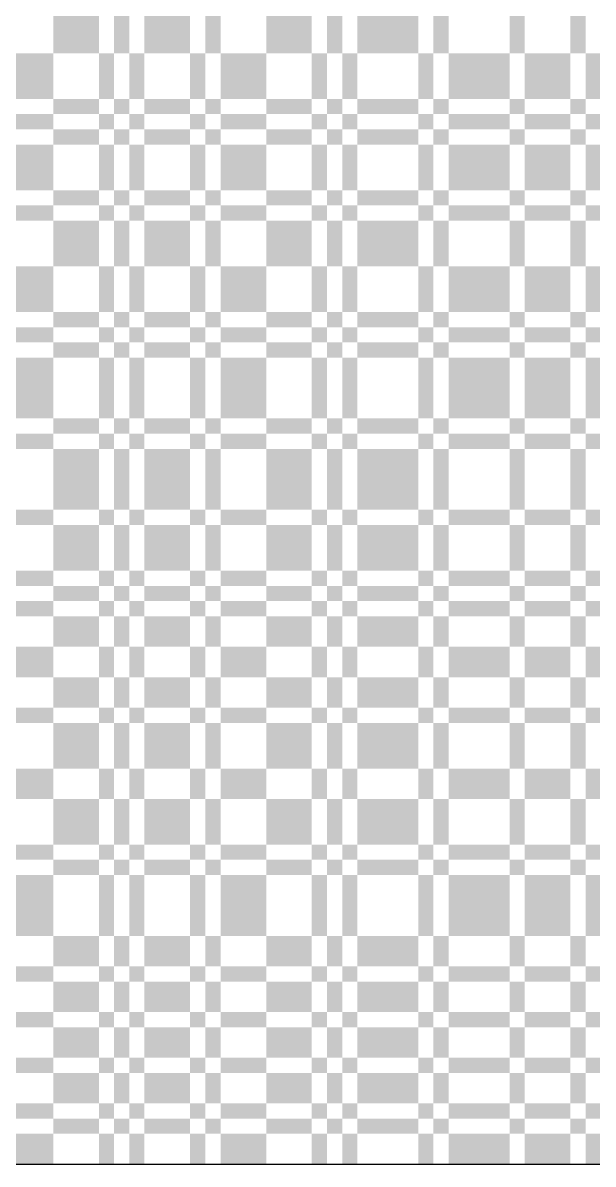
# Model space of a CAD drawing. Extents: x 0 to 200, y 0 to 200.
# Drawn here: x 150 to 165, y 20 to 50 of the extents above; entities that cross this region are included whole.
import ezdxf

# ---------------------------------------------------------------- set-up
doc = ezdxf.new("R2010")
doc.units = 0

msp = doc.modelspace()

# ---------------------------------------------------------------- linework, layer by layer
at = {"layer": 'CHROME'}
for points in [[(150.8, 49.2), (152, 49.2), (150.8, 50.8), (152, 50.8)], [(152.4, 49.2), (152.8, 49.2), (152.4, 50.8), (152.8, 50.8)], [(153.2, 49.2), (154.4, 49.2), (153.2, 50.8), (154.4, 50.8)], [(154.8, 49.2), (155.2, 49.2), (154.8, 50.8), (155.2, 50.8)], [(156.4, 49.2), (157.6, 49.2), (156.4, 50.8), (157.6, 50.8)], [(158, 49.2), (158.4, 49.2), (158, 50.8), (158.4, 50.8)], [(158.8, 49.2), (160.4, 49.2), (158.8, 50.8), (160.4, 50.8)], [(160.8, 49.2), (161.2, 49.2), (160.8, 50.8), (161.2, 50.8)], [(162.8, 49.2), (163.2, 49.2), (162.8, 50.8), (163.2, 50.8)], [(164.4, 49.2), (164.8, 49.2), (164.4, 50.8), (164.8, 50.8)], [(149.2, 48), (150.8, 48), (149.2, 49.2), (150.8, 49.2)], [(152, 48), (152.4, 48), (152, 49.2), (152.4, 49.2)], [(152.8, 48), (153.2, 48), (152.8, 49.2), (153.2, 49.2)], [(154.4, 48), (154.8, 48), (154.4, 49.2), (154.8, 49.2)], [(155.2, 48), (156.4, 48), (155.2, 49.2), (156.4, 49.2)], [(157.6, 48), (158, 48), (157.6, 49.2), (158, 49.2)], [(158.4, 48), (158.8, 48), (158.4, 49.2), (158.8, 49.2)], [(160.4, 48), (160.8, 48), (160.4, 49.2), (160.8, 49.2)], [(161.2, 48), (162.8, 48), (161.2, 49.2), (162.8, 49.2)], [(163.2, 48), (164.4, 48), (163.2, 49.2), (164.4, 49.2)], [(164.8, 48), (165.2, 48), (164.8, 49.2), (165.2, 49.2)], [(150.8, 47.6), (152, 47.6), (150.8, 48), (152, 48)], [(152.4, 47.6), (152.8, 47.6), (152.4, 48), (152.8, 48)], [(153.2, 47.6), (154.4, 47.6), (153.2, 48), (154.4, 48)], [(154.8, 47.6), (155.2, 47.6), (154.8, 48), (155.2, 48)], [(156.4, 47.6), (157.6, 47.6), (156.4, 48), (157.6, 48)], [(158, 47.6), (158.4, 47.6), (158, 48), (158.4, 48)], [(158.8, 47.6), (160.4, 47.6), (158.8, 48), (160.4, 48)], [(160.8, 47.6), (161.2, 47.6), (160.8, 48), (161.2, 48)], [(162.8, 47.6), (163.2, 47.6), (162.8, 48), (163.2, 48)], [(164.4, 47.6), (164.8, 47.6), (164.4, 48), (164.8, 48)], [(149.2, 47.2), (150.8, 47.2), (149.2, 47.6), (150.8, 47.6)], [(152, 47.2), (152.4, 47.2), (152, 47.6), (152.4, 47.6)], [(152.8, 47.2), (153.2, 47.2), (152.8, 47.6), (153.2, 47.6)], [(154.4, 47.2), (154.8, 47.2), (154.4, 47.6), (154.8, 47.6)], [(155.2, 47.2), (156.4, 47.2), (155.2, 47.6), (156.4, 47.6)], [(157.6, 47.2), (158, 47.2), (157.6, 47.6), (158, 47.6)], [(158.4, 47.2), (158.8, 47.2), (158.4, 47.6), (158.8, 47.6)], [(160.4, 47.2), (160.8, 47.2), (160.4, 47.6), (160.8, 47.6)], [(161.2, 47.2), (162.8, 47.2), (161.2, 47.6), (162.8, 47.6)], [(163.2, 47.2), (164.4, 47.2), (163.2, 47.6), (164.4, 47.6)], [(164.8, 47.2), (165.2, 47.2), (164.8, 47.6), (165.2, 47.6)], [(150.8, 46.8), (152, 46.8), (150.8, 47.2), (152, 47.2)], [(152.4, 46.8), (152.8, 46.8), (152.4, 47.2), (152.8, 47.2)], [(153.2, 46.8), (154.4, 46.8), (153.2, 47.2), (154.4, 47.2)], [(154.8, 46.8), (155.2, 46.8), (154.8, 47.2), (155.2, 47.2)], [(156.4, 46.8), (157.6, 46.8), (156.4, 47.2), (157.6, 47.2)], [(158, 46.8), (158.4, 46.8), (158, 47.2), (158.4, 47.2)], [(158.8, 46.8), (160.4, 46.8), (158.8, 47.2), (160.4, 47.2)], [(160.8, 46.8), (161.2, 46.8), (160.8, 47.2), (161.2, 47.2)], [(162.8, 46.8), (163.2, 46.8), (162.8, 47.2), (163.2, 47.2)], [(164.4, 46.8), (164.8, 46.8), (164.4, 47.2), (164.8, 47.2)], [(149.2, 45.6), (150.8, 45.6), (149.2, 46.8), (150.8, 46.8)], [(152, 45.6), (152.4, 45.6), (152, 46.8), (152.4, 46.8)], [(152.8, 45.6), (153.2, 45.6), (152.8, 46.8), (153.2, 46.8)], [(154.4, 45.6), (154.8, 45.6), (154.4, 46.8), (154.8, 46.8)], [(155.2, 45.6), (156.4, 45.6), (155.2, 46.8), (156.4, 46.8)], [(157.6, 45.6), (158, 45.6), (157.6, 46.8), (158, 46.8)], [(158.4, 45.6), (158.8, 45.6), (158.4, 46.8), (158.8, 46.8)], [(160.4, 45.6), (160.8, 45.6), (160.4, 46.8), (160.8, 46.8)], [(161.2, 45.6), (162.8, 45.6), (161.2, 46.8), (162.8, 46.8)], [(163.2, 45.6), (164.4, 45.6), (163.2, 46.8), (164.4, 46.8)], [(164.8, 45.6), (165.2, 45.6), (164.8, 46.8), (165.2, 46.8)], [(150.8, 45.2), (152, 45.2), (150.8, 45.6), (152, 45.6)], [(152.4, 45.2), (152.8, 45.2), (152.4, 45.6), (152.8, 45.6)], [(153.2, 45.2), (154.4, 45.2), (153.2, 45.6), (154.4, 45.6)], [(154.8, 45.2), (155.2, 45.2), (154.8, 45.6), (155.2, 45.6)], [(156.4, 45.2), (157.6, 45.2), (156.4, 45.6), (157.6, 45.6)], [(158, 45.2), (158.4, 45.2), (158, 45.6), (158.4, 45.6)], [(158.8, 45.2), (160.4, 45.2), (158.8, 45.6), (160.4, 45.6)], [(160.8, 45.2), (161.2, 45.2), (160.8, 45.6), (161.2, 45.6)], [(162.8, 45.2), (163.2, 45.2), (162.8, 45.6), (163.2, 45.6)], [(164.4, 45.2), (164.8, 45.2), (164.4, 45.6), (164.8, 45.6)], [(149.2, 44.8), (150.8, 44.8), (149.2, 45.2), (150.8, 45.2)], [(152, 44.8), (152.4, 44.8), (152, 45.2), (152.4, 45.2)], [(152.8, 44.8), (153.2, 44.8), (152.8, 45.2), (153.2, 45.2)], [(154.4, 44.8), (154.8, 44.8), (154.4, 45.2), (154.8, 45.2)], [(155.2, 44.8), (156.4, 44.8), (155.2, 45.2), (156.4, 45.2)], [(157.6, 44.8), (158, 44.8), (157.6, 45.2), (158, 45.2)], [(158.4, 44.8), (158.8, 44.8), (158.4, 45.2), (158.8, 45.2)], [(160.4, 44.8), (160.8, 44.8), (160.4, 45.2), (160.8, 45.2)], [(161.2, 44.8), (162.8, 44.8), (161.2, 45.2), (162.8, 45.2)], [(163.2, 44.8), (164.4, 44.8), (163.2, 45.2), (164.4, 45.2)], [(164.8, 44.8), (165.2, 44.8), (164.8, 45.2), (165.2, 45.2)], [(150.8, 43.6), (152, 43.6), (150.8, 44.8), (152, 44.8)], [(152.4, 43.6), (152.8, 43.6), (152.4, 44.8), (152.8, 44.8)], [(153.2, 43.6), (154.4, 43.6), (153.2, 44.8), (154.4, 44.8)], [(154.8, 43.6), (155.2, 43.6), (154.8, 44.8), (155.2, 44.8)], [(156.4, 43.6), (157.6, 43.6), (156.4, 44.8), (157.6, 44.8)], [(158, 43.6), (158.4, 43.6), (158, 44.8), (158.4, 44.8)], [(158.8, 43.6), (160.4, 43.6), (158.8, 44.8), (160.4, 44.8)], [(160.8, 43.6), (161.2, 43.6), (160.8, 44.8), (161.2, 44.8)], [(162.8, 43.6), (163.2, 43.6), (162.8, 44.8), (163.2, 44.8)], [(164.4, 43.6), (164.8, 43.6), (164.4, 44.8), (164.8, 44.8)], [(149.2, 42.4), (150.8, 42.4), (149.2, 43.6), (150.8, 43.6)], [(152, 42.4), (152.4, 42.4), (152, 43.6), (152.4, 43.6)], [(152.8, 42.4), (153.2, 42.4), (152.8, 43.6), (153.2, 43.6)], [(154.4, 42.4), (154.8, 42.4), (154.4, 43.6), (154.8, 43.6)], [(155.2, 42.4), (156.4, 42.4), (155.2, 43.6), (156.4, 43.6)], [(157.6, 42.4), (158, 42.4), (157.6, 43.6), (158, 43.6)], [(158.4, 42.4), (158.8, 42.4), (158.4, 43.6), (158.8, 43.6)], [(160.4, 42.4), (160.8, 42.4), (160.4, 43.6), (160.8, 43.6)], [(161.2, 42.4), (162.8, 42.4), (161.2, 43.6), (162.8, 43.6)], [(163.2, 42.4), (164.4, 42.4), (163.2, 43.6), (164.4, 43.6)], [(164.8, 42.4), (165.2, 42.4), (164.8, 43.6), (165.2, 43.6)], [(150.8, 42), (152, 42), (150.8, 42.4), (152, 42.4)], [(152.4, 42), (152.8, 42), (152.4, 42.4), (152.8, 42.4)], [(153.2, 42), (154.4, 42), (153.2, 42.4), (154.4, 42.4)], [(154.8, 42), (155.2, 42), (154.8, 42.4), (155.2, 42.4)], [(156.4, 42), (157.6, 42), (156.4, 42.4), (157.6, 42.4)], [(158, 42), (158.4, 42), (158, 42.4), (158.4, 42.4)], [(158.8, 42), (160.4, 42), (158.8, 42.4), (160.4, 42.4)], [(160.8, 42), (161.2, 42), (160.8, 42.4), (161.2, 42.4)], [(162.8, 42), (163.2, 42), (162.8, 42.4), (163.2, 42.4)], [(164.4, 42), (164.8, 42), (164.4, 42.4), (164.8, 42.4)], [(149.2, 41.6), (150.8, 41.6), (149.2, 42), (150.8, 42)], [(152, 41.6), (152.4, 41.6), (152, 42), (152.4, 42)], [(152.8, 41.6), (153.2, 41.6), (152.8, 42), (153.2, 42)], [(154.4, 41.6), (154.8, 41.6), (154.4, 42), (154.8, 42)], [(155.2, 41.6), (156.4, 41.6), (155.2, 42), (156.4, 42)], [(157.6, 41.6), (158, 41.6), (157.6, 42), (158, 42)], [(158.4, 41.6), (158.8, 41.6), (158.4, 42), (158.8, 42)], [(160.4, 41.6), (160.8, 41.6), (160.4, 42), (160.8, 42)], [(161.2, 41.6), (162.8, 41.6), (161.2, 42), (162.8, 42)], [(163.2, 41.6), (164.4, 41.6), (163.2, 42), (164.4, 42)], [(164.8, 41.6), (165.2, 41.6), (164.8, 42), (165.2, 42)], [(150.8, 41.2), (152, 41.2), (150.8, 41.6), (152, 41.6)], [(152.4, 41.2), (152.8, 41.2), (152.4, 41.6), (152.8, 41.6)], [(153.2, 41.2), (154.4, 41.2), (153.2, 41.6), (154.4, 41.6)], [(154.8, 41.2), (155.2, 41.2), (154.8, 41.6), (155.2, 41.6)], [(156.4, 41.2), (157.6, 41.2), (156.4, 41.6), (157.6, 41.6)], [(158, 41.2), (158.4, 41.2), (158, 41.6), (158.4, 41.6)], [(158.8, 41.2), (160.4, 41.2), (158.8, 41.6), (160.4, 41.6)], [(160.8, 41.2), (161.2, 41.2), (160.8, 41.6), (161.2, 41.6)], [(162.8, 41.2), (163.2, 41.2), (162.8, 41.6), (163.2, 41.6)], [(164.4, 41.2), (164.8, 41.2), (164.4, 41.6), (164.8, 41.6)], [(149.2, 39.6), (150.8, 39.6), (149.2, 41.2), (150.8, 41.2)], [(152, 39.6), (152.4, 39.6), (152, 41.2), (152.4, 41.2)], [(152.8, 39.6), (153.2, 39.6), (152.8, 41.2), (153.2, 41.2)], [(154.4, 39.6), (154.8, 39.6), (154.4, 41.2), (154.8, 41.2)], [(155.2, 39.6), (156.4, 39.6), (155.2, 41.2), (156.4, 41.2)], [(157.6, 39.6), (158, 39.6), (157.6, 41.2), (158, 41.2)], [(158.4, 39.6), (158.8, 39.6), (158.4, 41.2), (158.8, 41.2)], [(160.4, 39.6), (160.8, 39.6), (160.4, 41.2), (160.8, 41.2)], [(161.2, 39.6), (162.8, 39.6), (161.2, 41.2), (162.8, 41.2)], [(163.2, 39.6), (164.4, 39.6), (163.2, 41.2), (164.4, 41.2)], [(164.8, 39.6), (165.2, 39.6), (164.8, 41.2), (165.2, 41.2)], [(150.8, 39.2), (152, 39.2), (150.8, 39.6), (152, 39.6)], [(152.4, 39.2), (152.8, 39.2), (152.4, 39.6), (152.8, 39.6)], [(153.2, 39.2), (154.4, 39.2), (153.2, 39.6), (154.4, 39.6)], [(154.8, 39.2), (155.2, 39.2), (154.8, 39.6), (155.2, 39.6)], [(156.4, 39.2), (157.6, 39.2), (156.4, 39.6), (157.6, 39.6)], [(158, 39.2), (158.4, 39.2), (158, 39.6), (158.4, 39.6)], [(158.8, 39.2), (160.4, 39.2), (158.8, 39.6), (160.4, 39.6)], [(160.8, 39.2), (161.2, 39.2), (160.8, 39.6), (161.2, 39.6)], [(162.8, 39.2), (163.2, 39.2), (162.8, 39.6), (163.2, 39.6)], [(164.4, 39.2), (164.8, 39.2), (164.4, 39.6), (164.8, 39.6)], [(149.2, 38.8), (150.8, 38.8), (149.2, 39.2), (150.8, 39.2)], [(152, 38.8), (152.4, 38.8), (152, 39.2), (152.4, 39.2)], [(152.8, 38.8), (153.2, 38.8), (152.8, 39.2), (153.2, 39.2)], [(154.4, 38.8), (154.8, 38.8), (154.4, 39.2), (154.8, 39.2)], [(155.2, 38.8), (156.4, 38.8), (155.2, 39.2), (156.4, 39.2)], [(157.6, 38.8), (158, 38.8), (157.6, 39.2), (158, 39.2)], [(158.4, 38.8), (158.8, 38.8), (158.4, 39.2), (158.8, 39.2)], [(160.4, 38.8), (160.8, 38.8), (160.4, 39.2), (160.8, 39.2)], [(161.2, 38.8), (162.8, 38.8), (161.2, 39.2), (162.8, 39.2)], [(163.2, 38.8), (164.4, 38.8), (163.2, 39.2), (164.4, 39.2)], [(164.8, 38.8), (165.2, 38.8), (164.8, 39.2), (165.2, 39.2)], [(150.8, 37.2), (152, 37.2), (150.8, 38.8), (152, 38.8)], [(152.4, 37.2), (152.8, 37.2), (152.4, 38.8), (152.8, 38.8)], [(153.2, 37.2), (154.4, 37.2), (153.2, 38.8), (154.4, 38.8)], [(154.8, 37.2), (155.2, 37.2), (154.8, 38.8), (155.2, 38.8)], [(156.4, 37.2), (157.6, 37.2), (156.4, 38.8), (157.6, 38.8)], [(158, 37.2), (158.4, 37.2), (158, 38.8), (158.4, 38.8)], [(158.8, 37.2), (160.4, 37.2), (158.8, 38.8), (160.4, 38.8)], [(160.8, 37.2), (161.2, 37.2), (160.8, 38.8), (161.2, 38.8)], [(162.8, 37.2), (163.2, 37.2), (162.8, 38.8), (163.2, 38.8)], [(164.4, 37.2), (164.8, 37.2), (164.4, 38.8), (164.8, 38.8)], [(149.2, 36.8), (150.8, 36.8), (149.2, 37.2), (150.8, 37.2)], [(152, 36.8), (152.4, 36.8), (152, 37.2), (152.4, 37.2)], [(152.8, 36.8), (153.2, 36.8), (152.8, 37.2), (153.2, 37.2)], [(154.4, 36.8), (154.8, 36.8), (154.4, 37.2), (154.8, 37.2)], [(155.2, 36.8), (156.4, 36.8), (155.2, 37.2), (156.4, 37.2)], [(157.6, 36.8), (158, 36.8), (157.6, 37.2), (158, 37.2)], [(158.4, 36.8), (158.8, 36.8), (158.4, 37.2), (158.8, 37.2)], [(160.4, 36.8), (160.8, 36.8), (160.4, 37.2), (160.8, 37.2)], [(161.2, 36.8), (162.8, 36.8), (161.2, 37.2), (162.8, 37.2)], [(163.2, 36.8), (164.4, 36.8), (163.2, 37.2), (164.4, 37.2)], [(164.8, 36.8), (165.2, 36.8), (164.8, 37.2), (165.2, 37.2)], [(150.8, 35.6), (152, 35.6), (150.8, 36.8), (152, 36.8)], [(152.4, 35.6), (152.8, 35.6), (152.4, 36.8), (152.8, 36.8)], [(153.2, 35.6), (154.4, 35.6), (153.2, 36.8), (154.4, 36.8)], [(154.8, 35.6), (155.2, 35.6), (154.8, 36.8), (155.2, 36.8)], [(156.4, 35.6), (157.6, 35.6), (156.4, 36.8), (157.6, 36.8)], [(158, 35.6), (158.4, 35.6), (158, 36.8), (158.4, 36.8)], [(158.8, 35.6), (160.4, 35.6), (158.8, 36.8), (160.4, 36.8)], [(160.8, 35.6), (161.2, 35.6), (160.8, 36.8), (161.2, 36.8)], [(162.8, 35.6), (163.2, 35.6), (162.8, 36.8), (163.2, 36.8)], [(164.4, 35.6), (164.8, 35.6), (164.4, 36.8), (164.8, 36.8)], [(149.2, 35.2), (150.8, 35.2), (149.2, 35.6), (150.8, 35.6)], [(152, 35.2), (152.4, 35.2), (152, 35.6), (152.4, 35.6)], [(152.8, 35.2), (153.2, 35.2), (152.8, 35.6), (153.2, 35.6)], [(154.4, 35.2), (154.8, 35.2), (154.4, 35.6), (154.8, 35.6)], [(155.2, 35.2), (156.4, 35.2), (155.2, 35.6), (156.4, 35.6)], [(157.6, 35.2), (158, 35.2), (157.6, 35.6), (158, 35.6)], [(158.4, 35.2), (158.8, 35.2), (158.4, 35.6), (158.8, 35.6)], [(160.4, 35.2), (160.8, 35.2), (160.4, 35.6), (160.8, 35.6)], [(161.2, 35.2), (162.8, 35.2), (161.2, 35.6), (162.8, 35.6)], [(163.2, 35.2), (164.4, 35.2), (163.2, 35.6), (164.4, 35.6)], [(164.8, 35.2), (165.2, 35.2), (164.8, 35.6), (165.2, 35.6)], [(150.8, 34.8), (152, 34.8), (150.8, 35.2), (152, 35.2)], [(152.4, 34.8), (152.8, 34.8), (152.4, 35.2), (152.8, 35.2)], [(153.2, 34.8), (154.4, 34.8), (153.2, 35.2), (154.4, 35.2)], [(154.8, 34.8), (155.2, 34.8), (154.8, 35.2), (155.2, 35.2)], [(156.4, 34.8), (157.6, 34.8), (156.4, 35.2), (157.6, 35.2)], [(158, 34.8), (158.4, 34.8), (158, 35.2), (158.4, 35.2)], [(158.8, 34.8), (160.4, 34.8), (158.8, 35.2), (160.4, 35.2)], [(160.8, 34.8), (161.2, 34.8), (160.8, 35.2), (161.2, 35.2)], [(162.8, 34.8), (163.2, 34.8), (162.8, 35.2), (163.2, 35.2)], [(164.4, 34.8), (164.8, 34.8), (164.4, 35.2), (164.8, 35.2)], [(149.2, 34.4), (150.8, 34.4), (149.2, 34.8), (150.8, 34.8)], [(152, 34.4), (152.4, 34.4), (152, 34.8), (152.4, 34.8)], [(152.8, 34.4), (153.2, 34.4), (152.8, 34.8), (153.2, 34.8)], [(154.4, 34.4), (154.8, 34.4), (154.4, 34.8), (154.8, 34.8)], [(155.2, 34.4), (156.4, 34.4), (155.2, 34.8), (156.4, 34.8)], [(157.6, 34.4), (158, 34.4), (157.6, 34.8), (158, 34.8)], [(158.4, 34.4), (158.8, 34.4), (158.4, 34.8), (158.8, 34.8)], [(160.4, 34.4), (160.8, 34.4), (160.4, 34.8), (160.8, 34.8)], [(161.2, 34.4), (162.8, 34.4), (161.2, 34.8), (162.8, 34.8)], [(163.2, 34.4), (164.4, 34.4), (163.2, 34.8), (164.4, 34.8)], [(164.8, 34.4), (165.2, 34.4), (164.8, 34.8), (165.2, 34.8)], [(150.8, 33.6), (152, 33.6), (150.8, 34.4), (152, 34.4)], [(152.4, 33.6), (152.8, 33.6), (152.4, 34.4), (152.8, 34.4)], [(153.2, 33.6), (154.4, 33.6), (153.2, 34.4), (154.4, 34.4)], [(154.8, 33.6), (155.2, 33.6), (154.8, 34.4), (155.2, 34.4)], [(156.4, 33.6), (157.6, 33.6), (156.4, 34.4), (157.6, 34.4)], [(158, 33.6), (158.4, 33.6), (158, 34.4), (158.4, 34.4)], [(158.8, 33.6), (160.4, 33.6), (158.8, 34.4), (160.4, 34.4)], [(160.8, 33.6), (161.2, 33.6), (160.8, 34.4), (161.2, 34.4)], [(162.8, 33.6), (163.2, 33.6), (162.8, 34.4), (163.2, 34.4)], [(164.4, 33.6), (164.8, 33.6), (164.4, 34.4), (164.8, 34.4)], [(149.2, 32.8), (150.8, 32.8), (149.2, 33.6), (150.8, 33.6)], [(152, 32.8), (152.4, 32.8), (152, 33.6), (152.4, 33.6)], [(152.8, 32.8), (153.2, 32.8), (152.8, 33.6), (153.2, 33.6)], [(154.4, 32.8), (154.8, 32.8), (154.4, 33.6), (154.8, 33.6)], [(155.2, 32.8), (156.4, 32.8), (155.2, 33.6), (156.4, 33.6)], [(157.6, 32.8), (158, 32.8), (157.6, 33.6), (158, 33.6)], [(158.4, 32.8), (158.8, 32.8), (158.4, 33.6), (158.8, 33.6)], [(160.4, 32.8), (160.8, 32.8), (160.4, 33.6), (160.8, 33.6)], [(161.2, 32.8), (162.8, 32.8), (161.2, 33.6), (162.8, 33.6)], [(163.2, 32.8), (164.4, 32.8), (163.2, 33.6), (164.4, 33.6)], [(164.8, 32.8), (165.2, 32.8), (164.8, 33.6), (165.2, 33.6)], [(150.8, 32), (152, 32), (150.8, 32.8), (152, 32.8)], [(152.4, 32), (152.8, 32), (152.4, 32.8), (152.8, 32.8)], [(153.2, 32), (154.4, 32), (153.2, 32.8), (154.4, 32.8)], [(154.8, 32), (155.2, 32), (154.8, 32.8), (155.2, 32.8)], [(156.4, 32), (157.6, 32), (156.4, 32.8), (157.6, 32.8)], [(158, 32), (158.4, 32), (158, 32.8), (158.4, 32.8)], [(158.8, 32), (160.4, 32), (158.8, 32.8), (160.4, 32.8)], [(160.8, 32), (161.2, 32), (160.8, 32.8), (161.2, 32.8)], [(162.8, 32), (163.2, 32), (162.8, 32.8), (163.2, 32.8)], [(164.4, 32), (164.8, 32), (164.4, 32.8), (164.8, 32.8)], [(149.2, 31.6), (150.8, 31.6), (149.2, 32), (150.8, 32)], [(152, 31.6), (152.4, 31.6), (152, 32), (152.4, 32)], [(152.8, 31.6), (153.2, 31.6), (152.8, 32), (153.2, 32)], [(154.4, 31.6), (154.8, 31.6), (154.4, 32), (154.8, 32)], [(155.2, 31.6), (156.4, 31.6), (155.2, 32), (156.4, 32)], [(157.6, 31.6), (158, 31.6), (157.6, 32), (158, 32)], [(158.4, 31.6), (158.8, 31.6), (158.4, 32), (158.8, 32)], [(160.4, 31.6), (160.8, 31.6), (160.4, 32), (160.8, 32)], [(161.2, 31.6), (162.8, 31.6), (161.2, 32), (162.8, 32)], [(163.2, 31.6), (164.4, 31.6), (163.2, 32), (164.4, 32)], [(164.8, 31.6), (165.2, 31.6), (164.8, 32), (165.2, 32)], [(150.8, 30.4), (152, 30.4), (150.8, 31.6), (152, 31.6)], [(152.4, 30.4), (152.8, 30.4), (152.4, 31.6), (152.8, 31.6)], [(153.2, 30.4), (154.4, 30.4), (153.2, 31.6), (154.4, 31.6)], [(154.8, 30.4), (155.2, 30.4), (154.8, 31.6), (155.2, 31.6)], [(156.4, 30.4), (157.6, 30.4), (156.4, 31.6), (157.6, 31.6)], [(158, 30.4), (158.4, 30.4), (158, 31.6), (158.4, 31.6)], [(158.8, 30.4), (160.4, 30.4), (158.8, 31.6), (160.4, 31.6)], [(160.8, 30.4), (161.2, 30.4), (160.8, 31.6), (161.2, 31.6)], [(162.8, 30.4), (163.2, 30.4), (162.8, 31.6), (163.2, 31.6)], [(164.4, 30.4), (164.8, 30.4), (164.4, 31.6), (164.8, 31.6)], [(149.2, 29.6), (150.8, 29.6), (149.2, 30.4), (150.8, 30.4)], [(152, 29.6), (152.4, 29.6), (152, 30.4), (152.4, 30.4)], [(152.8, 29.6), (153.2, 29.6), (152.8, 30.4), (153.2, 30.4)], [(154.4, 29.6), (154.8, 29.6), (154.4, 30.4), (154.8, 30.4)], [(155.2, 29.6), (156.4, 29.6), (155.2, 30.4), (156.4, 30.4)], [(157.6, 29.6), (158, 29.6), (157.6, 30.4), (158, 30.4)], [(158.4, 29.6), (158.8, 29.6), (158.4, 30.4), (158.8, 30.4)], [(160.4, 29.6), (160.8, 29.6), (160.4, 30.4), (160.8, 30.4)], [(161.2, 29.6), (162.8, 29.6), (161.2, 30.4), (162.8, 30.4)], [(163.2, 29.6), (164.4, 29.6), (163.2, 30.4), (164.4, 30.4)], [(164.8, 29.6), (165.2, 29.6), (164.8, 30.4), (165.2, 30.4)], [(150.8, 28.4), (152, 28.4), (150.8, 29.6), (152, 29.6)], [(152.4, 28.4), (152.8, 28.4), (152.4, 29.6), (152.8, 29.6)], [(153.2, 28.4), (154.4, 28.4), (153.2, 29.6), (154.4, 29.6)], [(154.8, 28.4), (155.2, 28.4), (154.8, 29.6), (155.2, 29.6)], [(156.4, 28.4), (157.6, 28.4), (156.4, 29.6), (157.6, 29.6)], [(158, 28.4), (158.4, 28.4), (158, 29.6), (158.4, 29.6)], [(158.8, 28.4), (160.4, 28.4), (158.8, 29.6), (160.4, 29.6)], [(160.8, 28.4), (161.2, 28.4), (160.8, 29.6), (161.2, 29.6)], [(162.8, 28.4), (163.2, 28.4), (162.8, 29.6), (163.2, 29.6)], [(164.4, 28.4), (164.8, 28.4), (164.4, 29.6), (164.8, 29.6)], [(149.2, 28), (150.8, 28), (149.2, 28.4), (150.8, 28.4)], [(152, 28), (152.4, 28), (152, 28.4), (152.4, 28.4)], [(152.8, 28), (153.2, 28), (152.8, 28.4), (153.2, 28.4)], [(154.4, 28), (154.8, 28), (154.4, 28.4), (154.8, 28.4)], [(155.2, 28), (156.4, 28), (155.2, 28.4), (156.4, 28.4)], [(157.6, 28), (158, 28), (157.6, 28.4), (158, 28.4)], [(158.4, 28), (158.8, 28), (158.4, 28.4), (158.8, 28.4)], [(160.4, 28), (160.8, 28), (160.4, 28.4), (160.8, 28.4)], [(161.2, 28), (162.8, 28), (161.2, 28.4), (162.8, 28.4)], [(163.2, 28), (164.4, 28), (163.2, 28.4), (164.4, 28.4)], [(164.8, 28), (165.2, 28), (164.8, 28.4), (165.2, 28.4)], [(150.8, 27.6), (152, 27.6), (150.8, 28), (152, 28)], [(152.4, 27.6), (152.8, 27.6), (152.4, 28), (152.8, 28)], [(153.2, 27.6), (154.4, 27.6), (153.2, 28), (154.4, 28)], [(154.8, 27.6), (155.2, 27.6), (154.8, 28), (155.2, 28)], [(156.4, 27.6), (157.6, 27.6), (156.4, 28), (157.6, 28)], [(158, 27.6), (158.4, 27.6), (158, 28), (158.4, 28)], [(158.8, 27.6), (160.4, 27.6), (158.8, 28), (160.4, 28)], [(160.8, 27.6), (161.2, 27.6), (160.8, 28), (161.2, 28)], [(162.8, 27.6), (163.2, 27.6), (162.8, 28), (163.2, 28)], [(164.4, 27.6), (164.8, 27.6), (164.4, 28), (164.8, 28)], [(149.2, 26), (150.8, 26), (149.2, 27.6), (150.8, 27.6)], [(152, 26), (152.4, 26), (152, 27.6), (152.4, 27.6)], [(152.8, 26), (153.2, 26), (152.8, 27.6), (153.2, 27.6)], [(154.4, 26), (154.8, 26), (154.4, 27.6), (154.8, 27.6)], [(155.2, 26), (156.4, 26), (155.2, 27.6), (156.4, 27.6)], [(157.6, 26), (158, 26), (157.6, 27.6), (158, 27.6)], [(158.4, 26), (158.8, 26), (158.4, 27.6), (158.8, 27.6)], [(160.4, 26), (160.8, 26), (160.4, 27.6), (160.8, 27.6)], [(161.2, 26), (162.8, 26), (161.2, 27.6), (162.8, 27.6)], [(163.2, 26), (164.4, 26), (163.2, 27.6), (164.4, 27.6)], [(164.8, 26), (165.2, 26), (164.8, 27.6), (165.2, 27.6)], [(150.8, 25.2), (152, 25.2), (150.8, 26), (152, 26)], [(152.4, 25.2), (152.8, 25.2), (152.4, 26), (152.8, 26)], [(153.2, 25.2), (154.4, 25.2), (153.2, 26), (154.4, 26)], [(154.8, 25.2), (155.2, 25.2), (154.8, 26), (155.2, 26)], [(156.4, 25.2), (157.6, 25.2), (156.4, 26), (157.6, 26)], [(158, 25.2), (158.4, 25.2), (158, 26), (158.4, 26)], [(158.8, 25.2), (160.4, 25.2), (158.8, 26), (160.4, 26)], [(160.8, 25.2), (161.2, 25.2), (160.8, 26), (161.2, 26)], [(162.8, 25.2), (163.2, 25.2), (162.8, 26), (163.2, 26)], [(164.4, 25.2), (164.8, 25.2), (164.4, 26), (164.8, 26)], [(149.2, 24.8), (150.8, 24.8), (149.2, 25.2), (150.8, 25.2)], [(152, 24.8), (152.4, 24.8), (152, 25.2), (152.4, 25.2)], [(152.8, 24.8), (153.2, 24.8), (152.8, 25.2), (153.2, 25.2)], [(154.4, 24.8), (154.8, 24.8), (154.4, 25.2), (154.8, 25.2)], [(155.2, 24.8), (156.4, 24.8), (155.2, 25.2), (156.4, 25.2)], [(157.6, 24.8), (158, 24.8), (157.6, 25.2), (158, 25.2)], [(158.4, 24.8), (158.8, 24.8), (158.4, 25.2), (158.8, 25.2)], [(160.4, 24.8), (160.8, 24.8), (160.4, 25.2), (160.8, 25.2)], [(161.2, 24.8), (162.8, 24.8), (161.2, 25.2), (162.8, 25.2)], [(163.2, 24.8), (164.4, 24.8), (163.2, 25.2), (164.4, 25.2)], [(164.8, 24.8), (165.2, 24.8), (164.8, 25.2), (165.2, 25.2)], [(150.8, 24), (152, 24), (150.8, 24.8), (152, 24.8)], [(152.4, 24), (152.8, 24), (152.4, 24.8), (152.8, 24.8)], [(153.2, 24), (154.4, 24), (153.2, 24.8), (154.4, 24.8)], [(154.8, 24), (155.2, 24), (154.8, 24.8), (155.2, 24.8)], [(156.4, 24), (157.6, 24), (156.4, 24.8), (157.6, 24.8)], [(158, 24), (158.4, 24), (158, 24.8), (158.4, 24.8)], [(158.8, 24), (160.4, 24), (158.8, 24.8), (160.4, 24.8)], [(160.8, 24), (161.2, 24), (160.8, 24.8), (161.2, 24.8)], [(162.8, 24), (163.2, 24), (162.8, 24.8), (163.2, 24.8)], [(164.4, 24), (164.8, 24), (164.4, 24.8), (164.8, 24.8)], [(149.2, 23.6), (150.8, 23.6), (149.2, 24), (150.8, 24)], [(152, 23.6), (152.4, 23.6), (152, 24), (152.4, 24)], [(152.8, 23.6), (153.2, 23.6), (152.8, 24), (153.2, 24)], [(154.4, 23.6), (154.8, 23.6), (154.4, 24), (154.8, 24)], [(155.2, 23.6), (156.4, 23.6), (155.2, 24), (156.4, 24)], [(157.6, 23.6), (158, 23.6), (157.6, 24), (158, 24)], [(158.4, 23.6), (158.8, 23.6), (158.4, 24), (158.8, 24)], [(160.4, 23.6), (160.8, 23.6), (160.4, 24), (160.8, 24)], [(161.2, 23.6), (162.8, 23.6), (161.2, 24), (162.8, 24)], [(163.2, 23.6), (164.4, 23.6), (163.2, 24), (164.4, 24)], [(164.8, 23.6), (165.2, 23.6), (164.8, 24), (165.2, 24)], [(150.8, 22.8), (152, 22.8), (150.8, 23.6), (152, 23.6)], [(152.4, 22.8), (152.8, 22.8), (152.4, 23.6), (152.8, 23.6)], [(153.2, 22.8), (154.4, 22.8), (153.2, 23.6), (154.4, 23.6)], [(154.8, 22.8), (155.2, 22.8), (154.8, 23.6), (155.2, 23.6)], [(156.4, 22.8), (157.6, 22.8), (156.4, 23.6), (157.6, 23.6)], [(158, 22.8), (158.4, 22.8), (158, 23.6), (158.4, 23.6)], [(158.8, 22.8), (160.4, 22.8), (158.8, 23.6), (160.4, 23.6)], [(160.8, 22.8), (161.2, 22.8), (160.8, 23.6), (161.2, 23.6)], [(162.8, 22.8), (163.2, 22.8), (162.8, 23.6), (163.2, 23.6)], [(164.4, 22.8), (164.8, 22.8), (164.4, 23.6), (164.8, 23.6)], [(149.2, 22.4), (150.8, 22.4), (149.2, 22.8), (150.8, 22.8)], [(152, 22.4), (152.4, 22.4), (152, 22.8), (152.4, 22.8)], [(152.8, 22.4), (153.2, 22.4), (152.8, 22.8), (153.2, 22.8)], [(154.4, 22.4), (154.8, 22.4), (154.4, 22.8), (154.8, 22.8)], [(155.2, 22.4), (156.4, 22.4), (155.2, 22.8), (156.4, 22.8)], [(157.6, 22.4), (158, 22.4), (157.6, 22.8), (158, 22.8)], [(158.4, 22.4), (158.8, 22.4), (158.4, 22.8), (158.8, 22.8)], [(160.4, 22.4), (160.8, 22.4), (160.4, 22.8), (160.8, 22.8)], [(161.2, 22.4), (162.8, 22.4), (161.2, 22.8), (162.8, 22.8)], [(163.2, 22.4), (164.4, 22.4), (163.2, 22.8), (164.4, 22.8)], [(164.8, 22.4), (165.2, 22.4), (164.8, 22.8), (165.2, 22.8)], [(150.8, 21.6), (152, 21.6), (150.8, 22.4), (152, 22.4)], [(152.4, 21.6), (152.8, 21.6), (152.4, 22.4), (152.8, 22.4)], [(153.2, 21.6), (154.4, 21.6), (153.2, 22.4), (154.4, 22.4)], [(154.8, 21.6), (155.2, 21.6), (154.8, 22.4), (155.2, 22.4)], [(156.4, 21.6), (157.6, 21.6), (156.4, 22.4), (157.6, 22.4)], [(158, 21.6), (158.4, 21.6), (158, 22.4), (158.4, 22.4)], [(158.8, 21.6), (160.4, 21.6), (158.8, 22.4), (160.4, 22.4)], [(160.8, 21.6), (161.2, 21.6), (160.8, 22.4), (161.2, 22.4)], [(162.8, 21.6), (163.2, 21.6), (162.8, 22.4), (163.2, 22.4)], [(164.4, 21.6), (164.8, 21.6), (164.4, 22.4), (164.8, 22.4)], [(149.2, 21.2), (150.8, 21.2), (149.2, 21.6), (150.8, 21.6)], [(152, 21.2), (152.4, 21.2), (152, 21.6), (152.4, 21.6)], [(152.8, 21.2), (153.2, 21.2), (152.8, 21.6), (153.2, 21.6)], [(154.4, 21.2), (154.8, 21.2), (154.4, 21.6), (154.8, 21.6)], [(155.2, 21.2), (156.4, 21.2), (155.2, 21.6), (156.4, 21.6)], [(157.6, 21.2), (158, 21.2), (157.6, 21.6), (158, 21.6)], [(158.4, 21.2), (158.8, 21.2), (158.4, 21.6), (158.8, 21.6)], [(160.4, 21.2), (160.8, 21.2), (160.4, 21.6), (160.8, 21.6)], [(161.2, 21.2), (162.8, 21.2), (161.2, 21.6), (162.8, 21.6)], [(163.2, 21.2), (164.4, 21.2), (163.2, 21.6), (164.4, 21.6)], [(164.8, 21.2), (165.2, 21.2), (164.8, 21.6), (165.2, 21.6)], [(150.8, 20.8), (152, 20.8), (150.8, 21.2), (152, 21.2)], [(152.4, 20.8), (152.8, 20.8), (152.4, 21.2), (152.8, 21.2)], [(153.2, 20.8), (154.4, 20.8), (153.2, 21.2), (154.4, 21.2)], [(154.8, 20.8), (155.2, 20.8), (154.8, 21.2), (155.2, 21.2)], [(156.4, 20.8), (157.6, 20.8), (156.4, 21.2), (157.6, 21.2)], [(158, 20.8), (158.4, 20.8), (158, 21.2), (158.4, 21.2)], [(158.8, 20.8), (160.4, 20.8), (158.8, 21.2), (160.4, 21.2)], [(160.8, 20.8), (161.2, 20.8), (160.8, 21.2), (161.2, 21.2)], [(162.8, 20.8), (163.2, 20.8), (162.8, 21.2), (163.2, 21.2)], [(164.4, 20.8), (164.8, 20.8), (164.4, 21.2), (164.8, 21.2)], [(149.2, 20), (150.8, 20), (149.2, 20.8), (150.8, 20.8)], [(152, 20), (152.4, 20), (152, 20.8), (152.4, 20.8)], [(152.8, 20), (153.2, 20), (152.8, 20.8), (153.2, 20.8)], [(154.4, 20), (154.8, 20), (154.4, 20.8), (154.8, 20.8)], [(155.2, 20), (156.4, 20), (155.2, 20.8), (156.4, 20.8)], [(157.6, 20), (158, 20), (157.6, 20.8), (158, 20.8)], [(158.4, 20), (158.8, 20), (158.4, 20.8), (158.8, 20.8)], [(160.4, 20), (160.8, 20), (160.4, 20.8), (160.8, 20.8)], [(161.2, 20), (162.8, 20), (161.2, 20.8), (162.8, 20.8)], [(163.2, 20), (164.4, 20), (163.2, 20.8), (164.4, 20.8)], [(164.8, 20), (165.2, 20), (164.8, 20.8), (165.2, 20.8)]]:
    msp.add_solid(points, dxfattribs=at)
at = {"layer": 'OUTLINE'}
msp.add_line((20, 20), (180, 20), dxfattribs=at)

doc.saveas('drawing.dxf')
